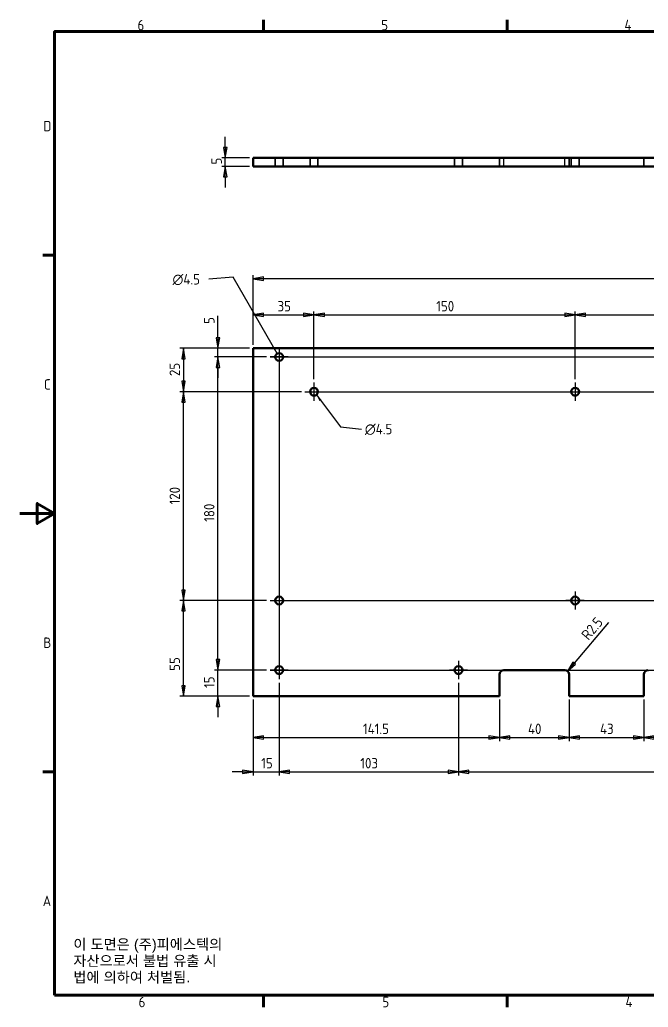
# Model space of a CAD drawing. Header units: millimetres. Extents: x 0 to 840, y 0 to 594.
# Drawn here: x 0 to 361, y 13 to 581 of the extents above; entities that cross this region are included whole.
import ezdxf

# ---------------------------------------------------------------- set-up
doc = ezdxf.new("R2010")
doc.units = ezdxf.units.MM
doc.header["$LTSCALE"] = 2
doc.linetypes.add('CHAIN', pattern=[0.7087, 0.4724, -0.0591, 0.1181, -0.0591])
doc.linetypes.add('DASHED', pattern=[0.2067, 0.1654, -0.0413])
doc.layers.get('0').update_dxf_attribs({"lineweight": 25})
for name, color, linetype, lineweight, true_color in [('가려진 것(ISO)', 5, 'DASHED', 35, 0x0000ff), ('가려진 좁은 것(ISO)', 5, 'DASHED', 25, 0x0000ff), ('중심 표식(ISO)', 1, 'Continuous', 25, 0xff0000), ('중심선(ISO)', 1, 'Continuous', 25, 0xff0000)]:
    doc.layers.add(name, color=color, linetype=linetype, lineweight=lineweight, true_color=true_color)
for name, color, linetype, lineweight in [('가시적인 것(ISO)', 7, 'Continuous', 50), ('경계(ISO)', 7, 'Continuous', 70), ('기호(ISO)', 7, 'Continuous', 25), ('치수(ISO)', 7, 'Continuous', 25)]:
    doc.layers.add(name, color=color, linetype=linetype, lineweight=lineweight)
doc.styles.add('ISO Proportional', font='arial.ttf')
doc.styles.add('ISO ProportionalPSTEK', font='isocp.shx')
doc.dimstyles.new('PSTEK', dxfattribs={"dimscale": 2, "dimtxt": 3, "dimasz": 3, "dimexe": 1, "dimexo": 1, "dimgap": 1, "dimtad": 1, "dimrnd": 1e-08, "dimdsep": 46, "dimtxsty": 'ISO ProportionalPSTEK', "dimblk": 'Filled-1', "dimcen": 0.09, "dimdle": 10, "dimclrd": 3, "dimclre": 3, "dimclrt": 1, "dimadec": 1, "dimazin": 2, "dimtfac": 1, "dimtmove": 0, "dimatfit": 3, "dimfxl": 1, "dimtolj": 1, "dimlwd": -1, "dimlwe": -1, "dimarcsym": 0})
doc.dimstyles.new('PSTEK$7', dxfattribs={"dimscale": 2, "dimtxt": 3, "dimasz": 2, "dimexe": 1, "dimexo": 1, "dimgap": 1, "dimtad": 1, "dimrnd": 1e-08, "dimdsep": 46, "dimtxsty": 'ISO ProportionalPSTEK', "dimblk": 'Filled-1', "dimcen": 0.09, "dimdle": 10, "dimclrd": 3, "dimclre": 3, "dimclrt": 1, "dimadec": 1, "dimazin": 2, "dimtfac": 1, "dimtmove": 0, "dimatfit": 3, "dimfxl": 1, "dimtolj": 1, "dimlwd": -1, "dimlwe": -1, "dimarcsym": 0})

# ---------------------------------------------------------------- blocks, each defined once
blk = doc.blocks.new('경계 Default Border')
at = {"layer": '경계(ISO)'}
for p, q in [((70, 287), (70, 290.4)), ((140, 287), (140, 290.4)), ((10, 222.75), (6.6, 222.75)), ((10, 74.25), (6.6, 74.25)), ((70, 10), (70, 6.6)), ((140, 10), (140, 6.6))]:
    blk.add_line(p, q, dxfattribs=at)
at = {"layer": '경계(ISO)', "flags": 128}
for points in [[(10, 10), (10, 287), (410, 287), (410, 10), (10, 10)], [(0, 148.5), (10, 148.5), (5, 151.39), (5, 145.61), (10, 148.5)]]:
    blk.add_lwpolyline(points, dxfattribs=at)
at = {"layer": '경계(ISO)', "color": 1, "true_color": 0xff0000, "char_height": 3, "attachment_point": 7, "style": 'ISO ProportionalPSTEK'}
for s, insert in [('6', (33.83, 287.37)), ('5', (103.83, 287.37)), ('4', (173.67, 287.4)), ('D', (6.77, 258.35)), ('C', (6.93, 184.1)), ('B', (6.77, 109.85)), ('A', (6.6, 35.62)), ('6', (34.14, 6.57)), ('5', (104.14, 6.57)), ('4', (173.97, 6.6))]:
    blk.add_mtext(s, dxfattribs=dict(at, insert=insert))
blk = doc.blocks.new('Filled-1')
at = {"color": 0}
for p, q in [((0, 0), (-1, 0.167)), ((-1, 0.167), (-1, -0.167)), ((-1, 0), (0, 0)), ((-1, -0.167), (0, 0))]:
    blk.add_line(p, q, dxfattribs=at)
at = {"color": 0, "flags": 128}
blk.add_lwpolyline([(-1, -0.167), (0, 0), (-1, 0.167), (-1, -0.167)], dxfattribs=at)
at = {"color": 0}
blk.add_solid([(-1, -0.167), (0, 0), (-1, 0.167), (-1, -0.167)], dxfattribs=at)
blk = doc.blocks.new('*D14')
at = {"layer": 'Defpoints', "color": 0, "transparency": 16777216}
for p in [(149.02, 201.72), (134.02, 191.97), (149.02, 148.43)]:
    blk.add_point(p, dxfattribs=at)
at = {"layer": '치수(ISO)', "color": 3, "transparency": 16777216}
for p, q in [((149.02, 199.72), (149.02, 146.43)), ((134.02, 189.97), (134.02, 146.43)), ((128.02, 148.43), (122.02, 148.43)), ((134.02, 148.43), (149.02, 148.43)), ((155.02, 148.43), (161.02, 148.43))]:
    blk.add_line(p, q, dxfattribs=at)
at = {"layer": '치수(ISO)', "color": 3, "transparency": 16777216, "xscale": 6, "yscale": 6, "zscale": 6}
blk.add_blockref('Filled-1', (134.02, 148.43), dxfattribs=at)
at = {"layer": '치수(ISO)', "color": 3, "transparency": 16777216, "xscale": 6, "yscale": 6, "zscale": 6, "rotation": 180}
blk.add_blockref('Filled-1', (149.02, 148.43), dxfattribs=at)
at = {"layer": '치수(ISO)', "color": 1, "transparency": 16777216, "insert": (138.7, 156.43), "char_height": 6, "attachment_point": 1, "style": 'ISO ProportionalPSTEK'}
blk.add_mtext('\\A1;15', dxfattribs=at)
blk = doc.blocks.new('*D15')
at = {"layer": 'Defpoints', "color": 0, "transparency": 16777216}
for p in [(149.02, 201.72), (252.02, 201.72), (252.02, 148.43)]:
    blk.add_point(p, dxfattribs=at)
at = {"layer": '치수(ISO)', "color": 3, "transparency": 16777216}
for p, q in [((149.02, 199.72), (149.02, 146.43)), ((252.02, 199.72), (252.02, 146.43)), ((155.02, 148.43), (246.02, 148.43))]:
    blk.add_line(p, q, dxfattribs=at)
at = {"layer": '치수(ISO)', "color": 3, "transparency": 16777216, "xscale": 6, "yscale": 6, "zscale": 6, "rotation": 180}
blk.add_blockref('Filled-1', (149.02, 148.43), dxfattribs=at)
at = {"layer": '치수(ISO)', "color": 3, "transparency": 16777216, "xscale": 6, "yscale": 6, "zscale": 6}
blk.add_blockref('Filled-1', (252.02, 148.43), dxfattribs=at)
at = {"layer": '치수(ISO)', "color": 1, "transparency": 16777216, "insert": (195.62, 156.43), "char_height": 6, "attachment_point": 1, "style": 'ISO ProportionalPSTEK'}
blk.add_mtext('\\A1;103', dxfattribs=at)
blk = doc.blocks.new('*D16')
at = {"layer": 'Defpoints', "color": 0, "transparency": 16777216}
for p in [(252.02, 201.72), (569.02, 201.72), (569.02, 148.43)]:
    blk.add_point(p, dxfattribs=at)
at = {"layer": '치수(ISO)', "color": 3, "transparency": 16777216}
for p, q in [((252.02, 199.72), (252.02, 146.43)), ((569.02, 199.72), (569.02, 146.43)), ((258.02, 148.43), (563.02, 148.43))]:
    blk.add_line(p, q, dxfattribs=at)
at = {"layer": '치수(ISO)', "color": 3, "transparency": 16777216, "xscale": 6, "yscale": 6, "zscale": 6, "rotation": 180}
blk.add_blockref('Filled-1', (252.02, 148.43), dxfattribs=at)
at = {"layer": '치수(ISO)', "color": 3, "transparency": 16777216, "xscale": 6, "yscale": 6, "zscale": 6}
blk.add_blockref('Filled-1', (569.02, 148.43), dxfattribs=at)
at = {"layer": '치수(ISO)', "color": 1, "transparency": 16777216, "insert": (405.74, 156.43), "char_height": 6, "attachment_point": 1, "style": 'ISO ProportionalPSTEK'}
blk.add_mtext('\\A1;317', dxfattribs=at)
blk = doc.blocks.new('*D18')
at = {"layer": 'Defpoints', "color": 0, "transparency": 16777216}
for p in [(134.02, 191.97), (275.52, 191.97), (275.52, 168.2)]:
    blk.add_point(p, dxfattribs=at)
at = {"layer": '치수(ISO)', "color": 3, "transparency": 16777216}
for p, q in [((134.02, 189.97), (134.02, 166.2)), ((275.52, 189.97), (275.52, 166.2)), ((140.02, 168.2), (269.52, 168.2))]:
    blk.add_line(p, q, dxfattribs=at)
at = {"layer": '치수(ISO)', "color": 3, "transparency": 16777216, "xscale": 6, "yscale": 6, "zscale": 6, "rotation": 180}
blk.add_blockref('Filled-1', (134.02, 168.2), dxfattribs=at)
at = {"layer": '치수(ISO)', "color": 3, "transparency": 16777216, "xscale": 6, "yscale": 6, "zscale": 6}
blk.add_blockref('Filled-1', (275.52, 168.2), dxfattribs=at)
at = {"layer": '치수(ISO)', "color": 1, "transparency": 16777216, "insert": (197.13, 176.2), "char_height": 6, "attachment_point": 1, "style": 'ISO ProportionalPSTEK'}
blk.add_mtext('\\A1;141.5', dxfattribs=at)
blk = doc.blocks.new('*D19')
at = {"layer": 'Defpoints', "color": 0, "transparency": 16777216}
for p in [(275.52, 191.97), (315.52, 191.97), (315.52, 168.2)]:
    blk.add_point(p, dxfattribs=at)
at = {"layer": '치수(ISO)', "color": 3, "transparency": 16777216}
for p, q in [((275.52, 189.97), (275.52, 166.2)), ((315.52, 189.97), (315.52, 166.2)), ((281.52, 168.2), (309.52, 168.2))]:
    blk.add_line(p, q, dxfattribs=at)
at = {"layer": '치수(ISO)', "color": 3, "transparency": 16777216, "xscale": 6, "yscale": 6, "zscale": 6, "rotation": 180}
blk.add_blockref('Filled-1', (275.52, 168.2), dxfattribs=at)
at = {"layer": '치수(ISO)', "color": 3, "transparency": 16777216, "xscale": 6, "yscale": 6, "zscale": 6}
blk.add_blockref('Filled-1', (315.52, 168.2), dxfattribs=at)
at = {"layer": '치수(ISO)', "color": 1, "transparency": 16777216, "insert": (291.94, 176.2), "char_height": 6, "attachment_point": 1, "style": 'ISO ProportionalPSTEK'}
blk.add_mtext('\\A1;40', dxfattribs=at)
blk = doc.blocks.new('*D20')
at = {"layer": 'Defpoints', "color": 0, "transparency": 16777216}
for p in [(315.52, 191.97), (358.52, 191.97), (358.52, 168.2)]:
    blk.add_point(p, dxfattribs=at)
at = {"layer": '치수(ISO)', "color": 3, "transparency": 16777216}
for p, q in [((315.52, 189.97), (315.52, 166.2)), ((358.52, 189.97), (358.52, 166.2)), ((321.52, 168.2), (352.52, 168.2))]:
    blk.add_line(p, q, dxfattribs=at)
at = {"layer": '치수(ISO)', "color": 3, "transparency": 16777216, "xscale": 6, "yscale": 6, "zscale": 6, "rotation": 180}
blk.add_blockref('Filled-1', (315.52, 168.2), dxfattribs=at)
at = {"layer": '치수(ISO)', "color": 3, "transparency": 16777216, "xscale": 6, "yscale": 6, "zscale": 6}
blk.add_blockref('Filled-1', (358.52, 168.2), dxfattribs=at)
at = {"layer": '치수(ISO)', "color": 1, "transparency": 16777216, "insert": (333.32, 176.2), "char_height": 6, "attachment_point": 1, "style": 'ISO ProportionalPSTEK'}
blk.add_mtext('\\A1;43', dxfattribs=at)
blk = doc.blocks.new('*D21')
at = {"layer": 'Defpoints', "color": 0, "transparency": 16777216}
for p in [(358.52, 191.97), (383.52, 191.97), (383.52, 168.2)]:
    blk.add_point(p, dxfattribs=at)
at = {"layer": '치수(ISO)', "color": 3, "transparency": 16777216}
for p, q in [((358.52, 189.97), (358.52, 166.2)), ((383.52, 189.97), (383.52, 166.2)), ((364.52, 168.2), (377.52, 168.2))]:
    blk.add_line(p, q, dxfattribs=at)
at = {"layer": '치수(ISO)', "color": 3, "transparency": 16777216, "xscale": 6, "yscale": 6, "zscale": 6, "rotation": 180}
blk.add_blockref('Filled-1', (358.52, 168.2), dxfattribs=at)
at = {"layer": '치수(ISO)', "color": 3, "transparency": 16777216, "xscale": 6, "yscale": 6, "zscale": 6}
blk.add_blockref('Filled-1', (383.52, 168.2), dxfattribs=at)
at = {"layer": '치수(ISO)', "color": 1, "transparency": 16777216, "insert": (367.54, 176.2), "char_height": 6, "attachment_point": 1, "style": 'ISO ProportionalPSTEK'}
blk.add_mtext('\\A1;25', dxfattribs=at)
blk = doc.blocks.new('*D25')
at = {"layer": 'Defpoints', "color": 0, "transparency": 16777216}
for p in [(113.87, 206.97), (143.77, 206.97), (134.02, 191.97)]:
    blk.add_point(p, dxfattribs=at)
at = {"layer": '치수(ISO)', "color": 3, "transparency": 16777216}
for p, q in [((113.87, 212.97), (113.87, 218.97)), ((141.77, 206.97), (111.87, 206.97)), ((113.87, 191.97), (113.87, 206.97)), ((132.02, 191.97), (111.87, 191.97)), ((113.87, 185.97), (113.87, 179.97))]:
    blk.add_line(p, q, dxfattribs=at)
at = {"layer": '치수(ISO)', "color": 3, "transparency": 16777216, "xscale": 6, "yscale": 6, "zscale": 6}
for p, rotation in [((113.87, 206.97), 270), ((113.87, 191.97), 90)]:
    blk.add_blockref('Filled-1', p, dxfattribs=dict(at, rotation=rotation))
at = {"layer": '치수(ISO)', "color": 1, "transparency": 16777216, "insert": (105.87, 196.65), "char_height": 6, "attachment_point": 1, "rotation": 90, "style": 'ISO ProportionalPSTEK'}
blk.add_mtext('\\A1;15', dxfattribs=at)
blk = doc.blocks.new('*D26')
at = {"layer": 'Defpoints', "color": 0, "transparency": 16777216}
for p in [(113.87, 386.97), (143.77, 386.97), (143.77, 206.97)]:
    blk.add_point(p, dxfattribs=at)
at = {"layer": '치수(ISO)', "color": 3, "transparency": 16777216}
for p, q in [((141.77, 386.97), (111.87, 386.97)), ((113.87, 212.97), (113.87, 380.97)), ((141.77, 206.97), (111.87, 206.97))]:
    blk.add_line(p, q, dxfattribs=at)
at = {"layer": '치수(ISO)', "color": 3, "transparency": 16777216, "xscale": 6, "yscale": 6, "zscale": 6}
for p, rotation in [((113.87, 386.97), 90), ((113.87, 206.97), 270)]:
    blk.add_blockref('Filled-1', p, dxfattribs=dict(at, rotation=rotation))
at = {"layer": '치수(ISO)', "color": 1, "transparency": 16777216, "insert": (105.87, 292.19), "char_height": 6, "attachment_point": 1, "rotation": 90, "style": 'ISO ProportionalPSTEK'}
blk.add_mtext('\\A1;180', dxfattribs=at)
blk = doc.blocks.new('*D27')
at = {"layer": 'Defpoints', "color": 0, "transparency": 16777216}
for p in [(113.87, 391.97), (134.02, 391.97), (143.77, 386.97)]:
    blk.add_point(p, dxfattribs=at)
at = {"layer": '치수(ISO)', "color": 3, "transparency": 16777216}
for p, q in [((113.87, 397.97), (113.87, 410.62)), ((132.02, 391.97), (111.87, 391.97)), ((113.87, 386.97), (113.87, 391.97)), ((141.77, 386.97), (111.87, 386.97)), ((113.87, 380.97), (113.87, 374.97))]:
    blk.add_line(p, q, dxfattribs=at)
at = {"layer": '치수(ISO)', "color": 3, "transparency": 16777216, "xscale": 6, "yscale": 6, "zscale": 6}
for p, rotation in [((113.87, 391.97), 270), ((113.87, 386.97), 90)]:
    blk.add_blockref('Filled-1', p, dxfattribs=dict(at, rotation=rotation))
at = {"layer": '치수(ISO)', "color": 1, "transparency": 16777216, "insert": (105.87, 405.97), "char_height": 6, "attachment_point": 1, "rotation": 90, "style": 'ISO ProportionalPSTEK'}
blk.add_mtext('\\A1;5', dxfattribs=at)
blk = doc.blocks.new('*D28')
at = {"layer": 'Defpoints', "color": 0, "transparency": 16777216}
for p in [(94.02, 246.97), (143.77, 246.97), (134.02, 191.97)]:
    blk.add_point(p, dxfattribs=at)
at = {"layer": '치수(ISO)', "color": 3, "transparency": 16777216}
for p, q in [((141.77, 246.97), (92.02, 246.97)), ((94.02, 197.97), (94.02, 240.97)), ((132.02, 191.97), (92.02, 191.97))]:
    blk.add_line(p, q, dxfattribs=at)
at = {"layer": '치수(ISO)', "color": 3, "transparency": 16777216, "xscale": 6, "yscale": 6, "zscale": 6}
for p, rotation in [((94.02, 246.97), 90), ((94.02, 191.97), 270)]:
    blk.add_blockref('Filled-1', p, dxfattribs=dict(at, rotation=rotation))
at = {"layer": '치수(ISO)', "color": 1, "transparency": 16777216, "insert": (86.02, 206.53), "char_height": 6, "attachment_point": 1, "rotation": 90, "style": 'ISO ProportionalPSTEK'}
blk.add_mtext('\\A1;55', dxfattribs=at)
blk = doc.blocks.new('*D35')
at = {"layer": 'Defpoints', "color": 0, "transparency": 16777216}
for p in [(134.02, 431.97), (134.02, 391.97), (656.52, 391.97)]:
    blk.add_point(p, dxfattribs=at)
at = {"layer": '치수(ISO)', "color": 3, "transparency": 16777216}
for p, q in [((134.02, 393.97), (134.02, 433.97)), ((650.52, 431.97), (140.02, 431.97)), ((656.52, 393.97), (656.52, 433.97))]:
    blk.add_line(p, q, dxfattribs=at)
at = {"layer": '치수(ISO)', "color": 3, "transparency": 16777216, "xscale": 6, "yscale": 6, "zscale": 6, "rotation": 180}
blk.add_blockref('Filled-1', (134.02, 431.97), dxfattribs=at)
at = {"layer": '치수(ISO)', "color": 3, "transparency": 16777216, "xscale": 6, "yscale": 6, "zscale": 6}
blk.add_blockref('Filled-1', (656.52, 431.97), dxfattribs=at)
at = {"layer": '치수(ISO)', "color": 1, "transparency": 16777216, "insert": (393, 439.98), "char_height": 6, "attachment_point": 1, "style": 'ISO ProportionalPSTEK'}
blk.add_mtext('\\A1;522.5', dxfattribs=at)
blk = doc.blocks.new('*D37')
at = {"layer": 'Defpoints', "color": 0, "transparency": 16777216}
for p in [(118.08, 501.44), (134.02, 501.44), (134.02, 496.44)]:
    blk.add_point(p, dxfattribs=at)
at = {"layer": '치수(ISO)', "color": 3, "transparency": 16777216}
for p, q in [((118.08, 507.44), (118.08, 513.44)), ((132.02, 501.44), (116.08, 501.44)), ((118.08, 496.44), (118.08, 501.44)), ((132.02, 496.44), (116.08, 496.44)), ((118.08, 490.44), (118.08, 484.44))]:
    blk.add_line(p, q, dxfattribs=at)
at = {"layer": '치수(ISO)', "color": 3, "transparency": 16777216, "xscale": 6, "yscale": 6, "zscale": 6}
for p, rotation in [((118.08, 501.44), 270), ((118.08, 496.44), 90)]:
    blk.add_blockref('Filled-1', p, dxfattribs=dict(at, rotation=rotation))
at = {"layer": '치수(ISO)', "color": 1, "transparency": 16777216, "insert": (110.08, 497.62), "char_height": 6, "attachment_point": 1, "rotation": 90, "style": 'ISO ProportionalPSTEK'}
blk.add_mtext('\\A1;5', dxfattribs=at)
blk = doc.blocks.new('*D38')
at = {"layer": 'Defpoints', "color": 0, "transparency": 16777216}
for p in [(313.02, 204.47), (314.63, 206.38)]:
    blk.add_point(p, dxfattribs=at)
at = {"layer": '치수(ISO)', "color": 3, "transparency": 16777216}
blk.add_line((338.17, 234.25), (318.51, 210.97), dxfattribs=at)
at = {"layer": '치수(ISO)', "color": 3, "transparency": 16777216, "xscale": 6, "yscale": 6, "zscale": 6, "rotation": 229.8130360397372}
blk.add_blockref('Filled-1', (314.63, 206.38), dxfattribs=at)
at = {"layer": '치수(ISO)', "color": 1, "transparency": 16777216, "insert": (322.09, 227.61), "char_height": 6, "attachment_point": 1, "rotation": 49.813, "style": 'ISO ProportionalPSTEK'}
blk.add_mtext('\\A1;R2.5', dxfattribs=at)
blk = doc.blocks.new('*D39')
at = {"layer": 'Defpoints', "color": 0, "transparency": 16777216}
for p in [(169.02, 411.15), (134.02, 391.97), (169.02, 372.22)]:
    blk.add_point(p, dxfattribs=at)
at = {"layer": '치수(ISO)', "color": 3, "transparency": 16777216}
for p, q in [((134.02, 393.97), (134.02, 413.15)), ((140.02, 411.15), (163.02, 411.15)), ((169.02, 374.22), (169.02, 413.15))]:
    blk.add_line(p, q, dxfattribs=at)
at = {"layer": '치수(ISO)', "color": 3, "transparency": 16777216, "xscale": 6, "yscale": 6, "zscale": 6, "rotation": 180}
blk.add_blockref('Filled-1', (134.02, 411.15), dxfattribs=at)
at = {"layer": '치수(ISO)', "color": 3, "transparency": 16777216, "xscale": 6, "yscale": 6, "zscale": 6}
blk.add_blockref('Filled-1', (169.02, 411.15), dxfattribs=at)
at = {"layer": '치수(ISO)', "color": 1, "transparency": 16777216, "insert": (148.08, 419.15), "char_height": 6, "attachment_point": 1, "style": 'ISO ProportionalPSTEK'}
blk.add_mtext('\\A1;35', dxfattribs=at)
blk = doc.blocks.new('*D40')
at = {"layer": 'Defpoints', "color": 0, "transparency": 16777216}
for p in [(319.02, 411.15), (169.02, 372.22), (319.02, 372.22)]:
    blk.add_point(p, dxfattribs=at)
at = {"layer": '치수(ISO)', "color": 3, "transparency": 16777216}
for p, q in [((169.02, 374.22), (169.02, 413.15)), ((175.02, 411.15), (313.02, 411.15)), ((319.02, 374.22), (319.02, 413.15))]:
    blk.add_line(p, q, dxfattribs=at)
at = {"layer": '치수(ISO)', "color": 3, "transparency": 16777216, "xscale": 6, "yscale": 6, "zscale": 6, "rotation": 180}
blk.add_blockref('Filled-1', (169.02, 411.15), dxfattribs=at)
at = {"layer": '치수(ISO)', "color": 3, "transparency": 16777216, "xscale": 6, "yscale": 6, "zscale": 6}
blk.add_blockref('Filled-1', (319.02, 411.15), dxfattribs=at)
at = {"layer": '치수(ISO)', "color": 1, "transparency": 16777216, "insert": (239.24, 419.15), "char_height": 6, "attachment_point": 1, "style": 'ISO ProportionalPSTEK'}
blk.add_mtext('\\A1;150', dxfattribs=at)
blk = doc.blocks.new('*D41')
at = {"layer": 'Defpoints', "color": 0, "transparency": 16777216}
for p in [(469.02, 411.15), (319.02, 372.22), (469.02, 372.22)]:
    blk.add_point(p, dxfattribs=at)
at = {"layer": '치수(ISO)', "color": 3, "transparency": 16777216}
for p, q in [((319.02, 374.22), (319.02, 413.15)), ((325.02, 411.15), (463.02, 411.15)), ((469.02, 374.22), (469.02, 413.15))]:
    blk.add_line(p, q, dxfattribs=at)
at = {"layer": '치수(ISO)', "color": 3, "transparency": 16777216, "xscale": 6, "yscale": 6, "zscale": 6, "rotation": 180}
blk.add_blockref('Filled-1', (319.02, 411.15), dxfattribs=at)
at = {"layer": '치수(ISO)', "color": 3, "transparency": 16777216, "xscale": 6, "yscale": 6, "zscale": 6}
blk.add_blockref('Filled-1', (469.02, 411.15), dxfattribs=at)
at = {"layer": '치수(ISO)', "color": 1, "transparency": 16777216, "insert": (389.24, 419.15), "char_height": 6, "attachment_point": 1, "style": 'ISO ProportionalPSTEK'}
blk.add_mtext('\\A1;150', dxfattribs=at)
blk = doc.blocks.new('*D44')
at = {"layer": 'Defpoints', "color": 0, "transparency": 16777216}
for p in [(94.02, 366.97), (163.77, 366.97), (143.77, 246.97)]:
    blk.add_point(p, dxfattribs=at)
at = {"layer": '치수(ISO)', "color": 3, "transparency": 16777216}
for p, q in [((161.77, 366.97), (92.02, 366.97)), ((94.02, 252.97), (94.02, 360.97)), ((141.77, 246.97), (92.02, 246.97))]:
    blk.add_line(p, q, dxfattribs=at)
at = {"layer": '치수(ISO)', "color": 3, "transparency": 16777216, "xscale": 6, "yscale": 6, "zscale": 6}
for p, rotation in [((94.02, 366.97), 90), ((94.02, 246.97), 270)]:
    blk.add_blockref('Filled-1', p, dxfattribs=dict(at, rotation=rotation))
at = {"layer": '치수(ISO)', "color": 1, "transparency": 16777216, "insert": (86.02, 302.17), "char_height": 6, "attachment_point": 1, "rotation": 90, "style": 'ISO ProportionalPSTEK'}
blk.add_mtext('\\A1;120', dxfattribs=at)
blk = doc.blocks.new('*D45')
at = {"layer": 'Defpoints', "color": 0, "transparency": 16777216}
for p in [(134.02, 391.97), (94.02, 366.97), (163.77, 366.97)]:
    blk.add_point(p, dxfattribs=at)
at = {"layer": '치수(ISO)', "color": 3, "transparency": 16777216}
for p, q in [((132.02, 391.97), (92.02, 391.97)), ((94.02, 385.97), (94.02, 372.97)), ((161.77, 366.97), (92.02, 366.97))]:
    blk.add_line(p, q, dxfattribs=at)
at = {"layer": '치수(ISO)', "color": 3, "transparency": 16777216, "xscale": 6, "yscale": 6, "zscale": 6}
for p, rotation in [((94.02, 391.97), 90), ((94.02, 366.97), 270)]:
    blk.add_blockref('Filled-1', p, dxfattribs=dict(at, rotation=rotation))
at = {"layer": '치수(ISO)', "color": 1, "transparency": 16777216, "insert": (86.02, 375.97), "char_height": 6, "attachment_point": 1, "rotation": 90, "style": 'ISO ProportionalPSTEK'}
blk.add_mtext('\\A1;25', dxfattribs=at)

msp = doc.modelspace()

# ---------------------------------------------------------------- linework, layer by layer
at = {"layer": '가려진 것(ISO)'}
for p, q in [((146.771, 501.444), (146.771, 496.444)), ((151.271, 501.444), (151.271, 496.444)), ((166.771, 501.444), (166.771, 496.444)), ((171.271, 501.444), (171.271, 496.444)), ((249.771, 501.444), (249.771, 496.444)), ((254.271, 501.444), (254.271, 496.444)), ((275.521, 496.444), (275.521, 501.444)), ((315.521, 496.444), (315.521, 501.444)), ((316.771, 501.444), (316.771, 496.444)), ((321.271, 501.444), (321.271, 496.444)), ((358.521, 496.444), (358.521, 501.444))]:
    msp.add_line(p, q, dxfattribs=at)
at = {"layer": '가려진 좁은 것(ISO)'}
for p, q in [((278.021, 496.444), (278.021, 501.444)), ((313.021, 496.444), (313.021, 501.444))]:
    msp.add_line(p, q, dxfattribs=at)
at = {"layer": '가시적인 것(ISO)'}
for p, q in [((134.021, 501.444), (656.521, 501.444)), ((134.021, 496.444), (134.021, 501.444)), ((656.521, 496.444), (134.021, 496.444)), ((656.521, 391.975), (134.021, 391.975)), ((134.021, 391.975), (134.021, 191.975)), ((275.521, 191.975), (275.521, 204.475)), ((278.021, 206.975), (313.021, 206.975)), ((315.521, 204.475), (315.521, 191.975)), ((358.521, 191.975), (358.521, 204.475)), ((134.021, 191.975), (275.521, 191.975)), ((315.521, 191.975), (358.521, 191.975))]:
    msp.add_line(p, q, dxfattribs=at)
for centre in [(149.021, 386.975), (169.021, 366.975), (319.021, 366.975), (149.021, 246.975), (319.021, 246.975), (149.021, 206.975), (252.021, 206.975)]:
    msp.add_circle(centre, 2.25, dxfattribs=at)
for centre, start, end in [((278.021, 204.475), 90, 180), ((313.021, 204.475), 0, 90), ((361.021, 204.475), 90, 180)]:
    msp.add_arc(centre, 2.5, start, end, dxfattribs=at)
at = {"layer": '중심 표식(ISO)', "linetype": 'CHAIN'}
for p, q in [((149.021, 392.225), (149.021, 381.725)), ((154.271, 386.975), (143.771, 386.975)), ((169.021, 372.225), (169.021, 361.725)), ((319.021, 372.225), (319.021, 361.725)), ((149.021, 252.225), (149.021, 241.725)), ((319.021, 252.225), (319.021, 241.725)), ((324.271, 246.975), (313.771, 246.975)), ((252.021, 212.225), (252.021, 201.725)), ((154.271, 206.975), (143.771, 206.975)), ((257.271, 206.975), (246.771, 206.975))]:
    msp.add_line(p, q, dxfattribs=at)
at = {"layer": '중심선(ISO)', "linetype": 'CHAIN'}
for p, q in [((149.021, 392.225), (149.021, 201.725)), ((143.771, 386.975), (574.271, 386.975)), ((163.771, 366.975), (624.271, 366.975)), ((143.771, 246.975), (644.271, 246.975)), ((143.771, 206.975), (574.271, 206.975))]:
    msp.add_line(p, q, dxfattribs=at)

# ---------------------------------------------------------------- block references
at = {"xscale": 2, "yscale": 2, "zscale": 2}
msp.add_blockref('경계 Default Border', (0, 0), dxfattribs=at)

# ---------------------------------------------------------------- texts
at = {"layer": '기호(ISO)', "color": 1, "true_color": 0xff0000, "char_height": 6, "width": 18.91118, "attachment_point": 1, "line_spacing_factor": 0.525, "style": 'ISO ProportionalPSTEK'}
for insert in [(87.744, 434.617), (198.234, 348.525)]:
    msp.add_mtext('{\\fAIGDT|b0|i0;\\H6.0000;n\\fisocp|b0|i0;\\H6.0000;4.5}', dxfattribs=dict(at, insert=insert))
at = {"layer": '기호(ISO)', "color": 7, "insert": (30.789, 52.312), "char_height": 6, "width": 102.48028, "attachment_point": 1, "line_spacing_factor": 0.944221, "style": 'ISO Proportional'}
msp.add_mtext('{\\fArial|b0|i0;이 도면은 (주)피에스텍의\\P자산으로서 불법 유출 시 \\P법에 의하여 처벌됨.}', dxfattribs=at)

# ---------------------------------------------------------------- dimensions: what is measured, and where the dimension line sits
at = {"layer": '치수(ISO)', "color": 3, "true_color": 0x00ff00}
for base, p1, p2, angle, override, picture, middle in [((118.077, 501.444), (134.021, 496.444), (134.021, 501.444), 90, {"dimdec": 2, "dimtp": 0, "dimtm": 0, "dimtdec": 2, "dimtofl": 1, "dimatfit": 1}, '*D37', (118.077, 498.944)), ((134.021, 431.975), (656.521, 391.975), (134.021, 391.975), 180, {"dimdec": 2, "dimtp": 0, "dimtm": 0, "dimtdec": 2, "dimtofl": 0, "dimatfit": 1}, '*D35', (401.521, 431.975)), ((169.021, 411.148), (134.021, 391.975), (169.021, 372.225), 180, {"dimdec": 2, "dimblk2": 'Filled-1', "dimsah": 1, "dimtp": 0, "dimtm": 0, "dimtdec": 2, "dimtofl": 0, "dimatfit": 1}, '*D39', (151.501, 411.148)), ((319.021, 411.148), (169.021, 372.225), (319.021, 372.225), 180, {"dimdec": 2, "dimblk1": 'Filled-1', "dimblk2": 'Filled-1', "dimsah": 1, "dimtp": 0, "dimtm": 0, "dimtdec": 2, "dimtofl": 0, "dimatfit": 1}, '*D40', (244.041, 411.148)), ((469.021, 411.148), (319.021, 372.225), (469.021, 372.225), 180, {"dimdec": 2, "dimblk1": 'Filled-1', "dimblk2": 'Filled-1', "dimsah": 1, "dimtp": 0, "dimtm": 0, "dimtdec": 2, "dimtofl": 0, "dimatfit": 1}, '*D41', (394.041, 411.148)), ((113.874, 391.975), (143.771, 386.975), (134.021, 391.975), 90, {"dimdec": 2, "dimblk1": 'Filled-1', "dimsah": 1, "dimtp": 0, "dimtm": 0, "dimtdec": 2, "dimtofl": 1, "dimatfit": 1}, '*D27', (113.874, 407.299)), ((94.021, 366.975), (134.021, 391.975), (163.771, 366.975), 90, {"dimdec": 2, "dimtp": 0, "dimtm": 0, "dimtdec": 2, "dimtofl": 0, "dimatfit": 1}, '*D45', (94.021, 379.475)), ((113.874, 386.975), (143.771, 206.975), (143.771, 386.975), 90, {"dimdec": 2, "dimblk1": 'Filled-1', "dimblk2": 'Filled-1', "dimsah": 1, "dimtp": 0, "dimtm": 0, "dimtdec": 2, "dimtofl": 0, "dimatfit": 1}, '*D26', (113.874, 296.995)), ((94.021, 366.975), (143.771, 246.975), (163.771, 366.975), 90, {"dimdec": 2, "dimtp": 0, "dimtm": 0, "dimtdec": 2, "dimtofl": 0, "dimatfit": 1}, '*D44', (94.021, 306.975)), ((94.021, 246.975), (134.021, 191.975), (143.771, 246.975), 90, {"dimdec": 2, "dimblk2": 'Filled-1', "dimsah": 1, "dimtp": 0, "dimtm": 0, "dimtdec": 2, "dimtofl": 0, "dimatfit": 1}, '*D28', (94.021, 209.955)), ((113.874, 206.975), (134.021, 191.975), (143.771, 206.975), 90, {"dimdec": 2, "dimblk2": 'Filled-1', "dimsah": 1, "dimtp": 0, "dimtm": 0, "dimtdec": 2, "dimtofl": 1, "dimatfit": 1}, '*D25', (113.874, 199.475)), ((149.021, 148.425), (134.021, 191.975), (149.021, 201.725), 180, {"dimdec": 2, "dimblk2": 'Filled-1', "dimsah": 1, "dimtp": 0, "dimtm": 0, "dimtdec": 2, "dimtofl": 1, "dimatfit": 1}, '*D14', (141.521, 148.425)), ((252.021, 148.425), (149.021, 201.725), (252.021, 201.725), 180, {"dimdec": 2, "dimblk1": 'Filled-1', "dimblk2": 'Filled-1', "dimsah": 1, "dimtp": 0, "dimtm": 0, "dimtdec": 2, "dimtofl": 0, "dimatfit": 1}, '*D15', (200.541, 148.425)), ((569.021, 148.425), (252.021, 201.725), (569.021, 201.725), 180, {"dimdec": 2, "dimblk1": 'Filled-1', "dimblk2": 'Filled-1', "dimsah": 1, "dimtp": 0, "dimtm": 0, "dimtdec": 2, "dimtofl": 0, "dimatfit": 1}, '*D16', (410.541, 148.425)), ((275.521, 168.198), (134.021, 191.975), (275.521, 191.975), 180, {"dimdec": 2, "dimblk2": 'Filled-1', "dimsah": 1, "dimtp": 0, "dimtm": 0, "dimtdec": 2, "dimtofl": 0, "dimatfit": 1}, '*D18', (204.751, 168.198)), ((315.521, 168.198), (275.521, 191.975), (315.521, 191.975), 180, {"dimdec": 2, "dimblk1": 'Filled-1', "dimblk2": 'Filled-1', "dimsah": 1, "dimtp": 0, "dimtm": 0, "dimtdec": 2, "dimtofl": 0, "dimatfit": 1}, '*D19', (295.541, 168.198)), ((358.521, 168.198), (315.521, 191.975), (358.521, 191.975), 180, {"dimdec": 2, "dimblk1": 'Filled-1', "dimblk2": 'Filled-1', "dimsah": 1, "dimtp": 0, "dimtm": 0, "dimtdec": 2, "dimtofl": 0, "dimatfit": 1}, '*D20', (337.041, 168.198)), ((383.521, 168.198), (358.521, 191.975), (383.521, 191.975), 180, {"dimdec": 2, "dimblk1": 'Filled-1', "dimblk2": 'Filled-1', "dimsah": 1, "dimtp": 0, "dimtm": 0, "dimtdec": 2, "dimtofl": 0, "dimatfit": 1}, '*D21', (371.041, 168.198))]:
    dim = msp.add_linear_dim(base=base, p1=p1, p2=p2, angle=angle, dimstyle='PSTEK', override=override, dxfattribs=at)
    dim.commit()
    dim.dimension.update_dxf_attribs({"geometry": picture, "text_midpoint": middle, "dimtype": 160})
dim = msp.add_radius_dim(center=(313.021, 204.475), mpoint=(314.634, 206.384), dimstyle='PSTEK', override={"dimdec": 2, "dimcen": 0, "dimtp": 0, "dimtm": 0, "dimtdec": 2, "dimtofl": 0}, dxfattribs=at)
dim.commit()
dim.dimension.update_dxf_attribs({"geometry": '*D38', "text_midpoint": (332.538, 227.58), "dimtype": 164})

# ---------------------------------------------------------------- leaders
at = {"layer": '기호(ISO)', "color": 3, "true_color": 0x00ff00, "annotation_type": 0, "has_hookline": 1, "text_width": 17.55}
for points, hookline_direction in [([(147.896, 388.923), (122.507, 432.897), (108.656, 431.617)], 1), ([(170.377, 365.179), (184.259, 346.805), (196.234, 345.525)], 0)]:
    msp.add_leader(points, dimstyle='PSTEK$7', override={"dimtad": 0}, dxfattribs=dict(at, hookline_direction=hookline_direction))

doc.saveas('drawing.dxf')
